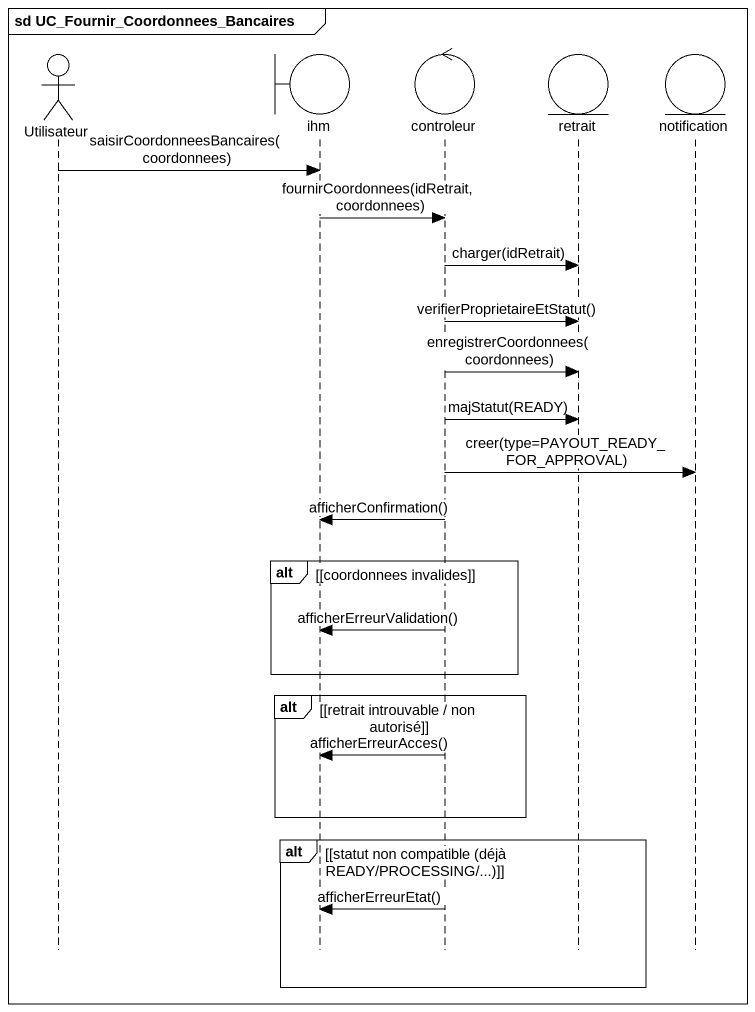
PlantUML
@startuml
mainframe sd UC_Fournir_Coordonnees_Bancaires
hide footbox
actor Utilisateur
boundary ihm
control controleur
entity retrait
entity notification

Utilisateur -> ihm : saisirCoordonneesBancaires(coordonnees)
ihm -> controleur : fournirCoordonnees(idRetrait, coordonnees)
controleur -> retrait : charger(idRetrait)
controleur -> retrait : verifierProprietaireEtStatut()
controleur -> retrait : enregistrerCoordonnees(coordonnees)
controleur -> retrait : majStatut(READY)
controleur -> notification : creer(type=PAYOUT_READY_FOR_APPROVAL)
controleur -> ihm : afficherConfirmation()
alt [coordonnees invalides]
  controleur -> ihm : afficherErreurValidation()
end
alt [retrait introuvable / non autorisé]
  controleur -> ihm : afficherErreurAcces()
end
alt [statut non compatible (déjà READY/PROCESSING/...)]
  controleur -> ihm : afficherErreurEtat()
end
@enduml
